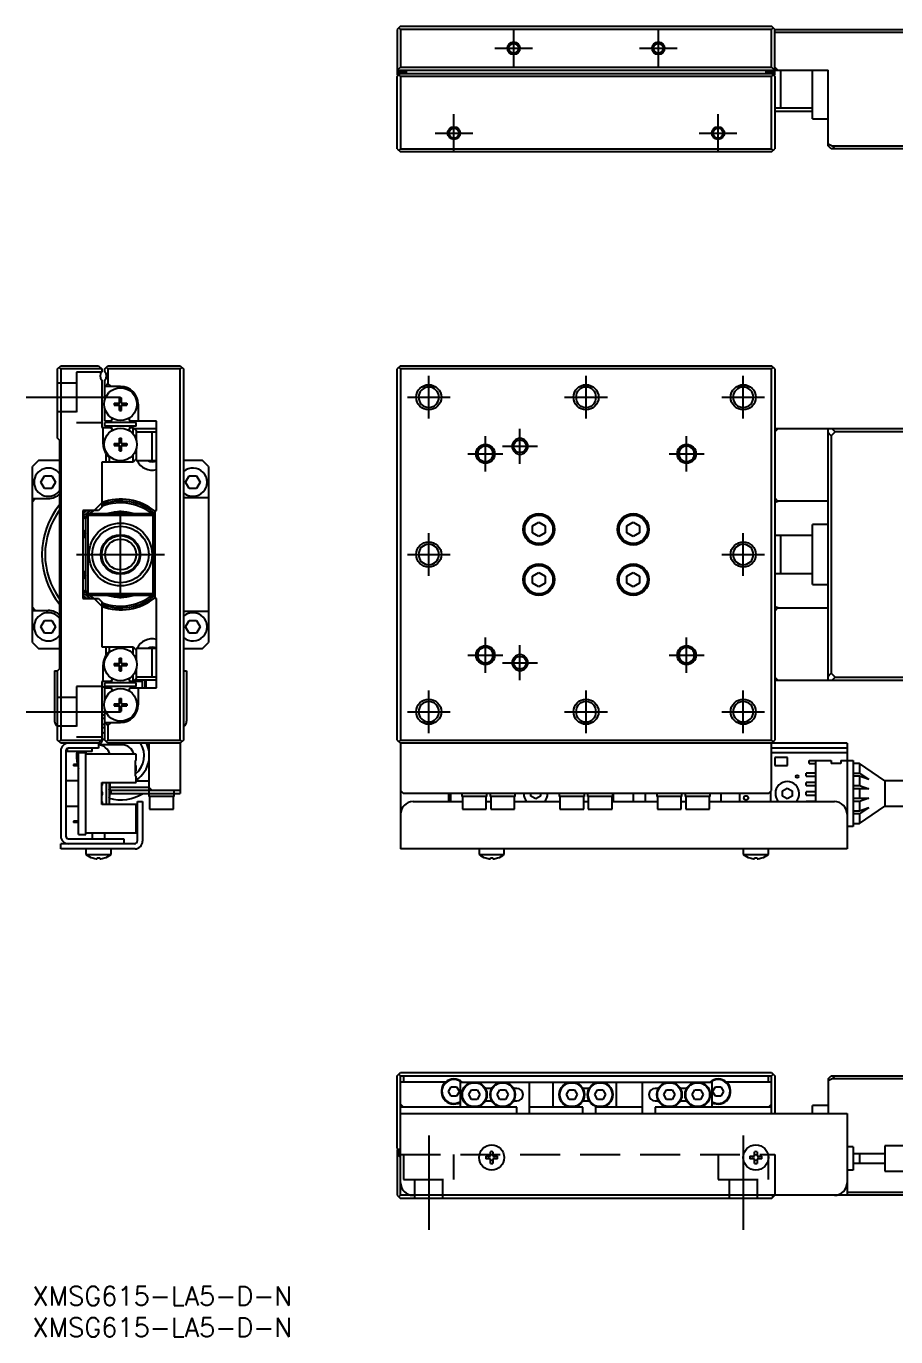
# Model space of a CAD drawing. Extents: x -1 to 608, y -8 to 204.
# Drawn here: x -1 to 137.3, y -8 to 200.4 of the extents above; entities that cross this region are included whole.
import ezdxf

# ---------------------------------------------------------------- set-up
doc = ezdxf.new("R2010")
doc.units = 0
doc.header["$LTSCALE"] = 0.5
doc.linetypes.add('CENTER', pattern=[50.8, 31.75, -6.35, 6.35, -6.35])
doc.linetypes.add('DASHED', pattern=[19.05, 12.7, -6.35])
for name, color, linetype in [('MSM_CENTER', 1, 'CENTER'), ('MSM_CONTINUOUS', 7, 'CONTINUOUS'), ('MSM_DASHED', 4, 'DASHED'), ('MSM_NARROW', 5, 'CONTINUOUS'), ('MSM_PART_NUMBER', 7, 'CONTINUOUS')]:
    doc.layers.add(name, color=color, linetype=linetype)
doc.styles.get("Standard").update_dxf_attribs({"font": 'txt.shx', "height": 1, "bigfont": 'bigfont.shx'})

# ---------------------------------------------------------------- blocks, each defined once
blk = doc.blocks.new('*U2')
at = {"layer": 'MSM_PART_NUMBER'}
blk.add_text('XMSG615-LA5-D-N', height=3, dxfattribs=at).set_placement((0, -3))
blk = doc.blocks.new('*U3')
at = {"layer": 'MSM_PART_NUMBER'}
blk.add_text('XMSG615-LA5-D-N', height=3, dxfattribs=at).set_placement((0, -8))

msp = doc.modelspace()

# ---------------------------------------------------------------- linework, layer by layer
at = {"layer": 'MSM_CENTER'}
for p, q in [((76.500006, 193.887476), (76.500006, 199.887476)), ((99.500006, 193.887476), (99.500006, 199.887476)), ((73.500006, 196.887476), (79.500006, 196.887476)), ((96.500006, 196.887476), (102.500006, 196.887476)), ((67.000006, 180.387476), (67.000006, 186.387476)), ((109.000006, 180.387476), (109.000006, 186.387476)), ((64.000006, 183.387476), (70.000006, 183.387476)), ((106.000006, 183.387476), (112.000006, 183.387476)), ((63.000006, 137.987476), (63.000006, 144.787476)), ((88.000006, 137.987476), (88.000006, 144.787476)), ((113.000006, 137.987476), (113.000006, 144.787476)), ((-0.999999, 141.387476), (14.000001, 141.387476)), ((59.600006, 141.387476), (66.400006, 141.387476)), ((84.600006, 141.387476), (91.400006, 141.387476)), ((109.600006, 141.387476), (116.400006, 141.387476)), ((77.500006, 130.787476), (77.500006, 136.387476)), ((72.000006, 129.587476), (72.000006, 135.187476)), ((74.700006, 133.587476), (80.300006, 133.587476)), ((104.000006, 129.587476), (104.000006, 135.187476)), ((69.200006, 132.387476), (74.800006, 132.387476)), ((101.200006, 132.387476), (106.800006, 132.387476)), ((14.000001, 109.387476), (14.000001, 123.387476)), ((63.000006, 112.987476), (63.000006, 119.787476)), ((113.000006, 112.987476), (113.000006, 119.787476)), ((7.000001, 116.387476), (21.000001, 116.387476)), ((59.600006, 116.387476), (66.400006, 116.387476)), ((109.600006, 116.387476), (116.400006, 116.387476)), ((72.000006, 97.587476), (72.000006, 103.187476)), ((104.000006, 97.587476), (104.000006, 103.187476)), ((69.200006, 100.387476), (74.800006, 100.387476)), ((77.500006, 96.387476), (77.500006, 101.987476)), ((101.200006, 100.387476), (106.800006, 100.387476)), ((74.700006, 99.187476), (80.300006, 99.187476)), ((63.000006, 87.987476), (63.000006, 94.787476)), ((88.000006, 87.987476), (88.000006, 94.787476)), ((113.000006, 87.987476), (113.000006, 94.787476)), ((-0.999999, 91.387476), (14.000001, 91.387476)), ((59.600006, 91.387476), (66.400006, 91.387476)), ((84.600006, 91.387476), (91.400006, 91.387476)), ((109.600006, 91.387476), (116.400006, 91.387476)), ((63.000006, 24), (63.000006, 9)), ((113.000006, 24), (113.000006, 9))]:
    msp.add_line(p, q, dxfattribs=at)
at = {"layer": 'MSM_CONTINUOUS'}
for p, q in [((58.500006, 200.387476), (58.000006, 199.887476)), ((58.250006, 200.137476), (58.500006, 199.887476)), ((58.500006, 200.387476), (117.500006, 200.387476)), ((118.000006, 199.887476), (117.500006, 200.387476)), ((117.500006, 199.887476), (117.750006, 200.137476)), ((58.000006, 199.887476), (58.000006, 192.687476)), ((58.500006, 199.887476), (58.500006, 193.887476)), ((117.500006, 199.887476), (58.500006, 199.887476)), ((117.500006, 193.887476), (117.500006, 199.887476)), ((118.000006, 199.887476), (140.000006, 199.887476)), ((118.000006, 192.687476), (118.000006, 199.887476)), ((140.000006, 199.387476), (118.000006, 199.387476)), ((58.500006, 193.887476), (58.000006, 193.387476)), ((58.500006, 193.887476), (117.500006, 193.887476)), ((118.000006, 193.387476), (117.500006, 193.887476)), ((118.500006, 193.387476), (118.000006, 193.887476)), ((58.000006, 193.387476), (126.500006, 193.387476)), ((58.000006, 193.162476), (59.400006, 193.162476)), ((58.000006, 192.387476), (58.500006, 192.887476)), ((58.100006, 192.587476), (58.000006, 192.687476)), ((58.000006, 180.887476), (58.000006, 192.387476)), ((58.100006, 192.487476), (58.100006, 192.687476)), ((58.250006, 192.637476), (58.500006, 192.387476)), ((59.100006, 192.987476), (58.400006, 192.987476)), ((58.500006, 192.887476), (117.500006, 192.887476)), ((58.500006, 192.387476), (58.500006, 180.887476)), ((117.500006, 192.387476), (58.500006, 192.387476)), ((59.400006, 193.162476), (59.400006, 192.887476)), ((118.000006, 193.162476), (116.600006, 193.162476)), ((116.600006, 193.162476), (116.600006, 192.887476)), ((117.600006, 192.987476), (116.900006, 192.987476)), ((117.500006, 192.887476), (118.000006, 192.387476)), ((117.500006, 192.387476), (117.750006, 192.637476)), ((117.500006, 180.887476), (117.500006, 192.387476)), ((118.000006, 192.687476), (117.900006, 192.587476)), ((117.900006, 192.687476), (117.900006, 192.487476)), ((118.000006, 192.387476), (118.000006, 180.887476)), ((119.000006, 187.387471), (119.000006, 193.387481)), ((124.000006, 185.637476), (124.000006, 193.387476)), ((126.500006, 181.387476), (126.500006, 193.387476)), ((118.000006, 187.387476), (124.000006, 187.387476)), ((118.000006, 186.887476), (124.000006, 186.887476)), ((124.000006, 185.637476), (126.500006, 185.637476)), ((126.500006, 181.693662), (127.112379, 181.387476)), ((127.000006, 180.887476), (126.500006, 181.387476)), ((127.112379, 181.387476), (140.000006, 181.387476)), ((127.112379, 181.387476), (127.612379, 180.887476)), ((58.000006, 180.887476), (58.500006, 180.387476)), ((58.500006, 180.887476), (58.250006, 180.637476)), ((58.500006, 180.887476), (117.500006, 180.887476)), ((117.500006, 180.387476), (58.500006, 180.387476)), ((117.750006, 180.637476), (117.500006, 180.887476)), ((117.500006, 180.387476), (118.000006, 180.887476)), ((140.000006, 180.887476), (127.000006, 180.887476)), ((4.000001, 145.887476), (4.500001, 146.387476)), ((4.000001, 134.887476), (4.000001, 145.887476)), ((4.500001, 145.887476), (4.250001, 146.137476)), ((4.500001, 146.387476), (10.500001, 146.387476)), ((4.500001, 145.887476), (4.500001, 86.887476)), ((11.000001, 145.887476), (4.500001, 145.887476)), ((10.500001, 146.387476), (11.000001, 145.887476)), ((11.000001, 145.887476), (11.000001, 145.448914)), ((11.500001, 145.887476), (12.000001, 146.387476)), ((11.500001, 145.448914), (11.500001, 145.887476)), ((12.000001, 145.887476), (11.750001, 146.137476)), ((12.000001, 146.387476), (23.500001, 146.387476)), ((23.500001, 145.887476), (12.000001, 145.887476)), ((12.000001, 145.887476), (12.000001, 143.587476)), ((23.500001, 146.387476), (24.000001, 145.887476)), ((23.750001, 146.137476), (23.500001, 145.887476)), ((23.500001, 86.887476), (23.500001, 145.887476)), ((24.000001, 145.887476), (24.000001, 86.887476)), ((58.500006, 146.387476), (58.000006, 145.887476)), ((58.000006, 86.887476), (58.000006, 145.887476)), ((58.250006, 146.137476), (58.500006, 145.887476)), ((58.500006, 146.387476), (117.500006, 146.387476)), ((58.500006, 145.887476), (58.500006, 86.887476)), ((117.500006, 145.887476), (58.500006, 145.887476)), ((118.000006, 145.887476), (117.500006, 146.387476)), ((117.500006, 145.887476), (117.750006, 146.137476)), ((117.500006, 86.887476), (117.500006, 145.887476)), ((118.000006, 145.887476), (118.000006, 86.887476)), ((11.000001, 144.126038), (11.000001, 136.587476)), ((11.500001, 141.001619), (11.500001, 144.126038)), ((14.000001, 143.087476), (11.500001, 143.087476)), ((12.000001, 143.587476), (11.646448, 143.087476)), ((12.500001, 143.087476), (12.000001, 143.587476)), ((13.000001, 140.432476), (13.795001, 140.432476)), ((13.000001, 140.432476), (13.000001, 140.142476)), ((13.000001, 140.142476), (13.795001, 140.142476)), ((13.529995, 140.142476), (13.529995, 140.432476)), ((13.855001, 141.287476), (14.145001, 141.287476)), ((13.855001, 140.492476), (13.855001, 141.287476)), ((14.145001, 140.757482), (13.855001, 140.757482)), ((13.855001, 139.287476), (13.855001, 140.082476)), ((13.855001, 139.817469), (14.145001, 139.817469)), ((14.145001, 140.492476), (14.145001, 141.287476)), ((14.145001, 139.287476), (14.145001, 140.082476)), ((14.205001, 140.432476), (15.000001, 140.432476)), ((14.205001, 140.142476), (15.000001, 140.142476)), ((14.470008, 140.142476), (14.470008, 140.432476)), ((15.000001, 140.432476), (15.000001, 140.142476)), ((16.800001, 140.287476), (16.800001, 137.587476)), ((11.500001, 137.587476), (11.500001, 139.573333)), ((12.449931, 137.587476), (11.500001, 137.587476)), ((12.620942, 137.883676), (12.449931, 137.587476)), ((13.855001, 139.287476), (14.145001, 139.287476)), ((15.550072, 137.587476), (15.379061, 137.883676)), ((19.700001, 137.587476), (15.550072, 137.587476)), ((19.700001, 123.387476), (19.700001, 137.587476)), ((11.000001, 136.587476), (12.449931, 136.587476)), ((11.225001, 133.932005), (11.225001, 136.587476)), ((16.500001, 137.387476), (11.500001, 137.387476)), ((11.500001, 136.787476), (11.500001, 137.387476)), ((16.500001, 136.787476), (11.500001, 136.787476)), ((12.578849, 136.364182), (12.449931, 136.587476)), ((12.575165, 136.387476), (12.565401, 136.387476)), ((15.550072, 136.587476), (15.421154, 136.364182)), ((15.434602, 136.387476), (15.424837, 136.387476)), ((15.550072, 136.587476), (16.000001, 136.587476)), ((16.000001, 135.548801), (16.000001, 136.587476)), ((16.000001, 136.587476), (16.500001, 136.087476)), ((19.700001, 136.387476), (16.200001, 136.387476)), ((16.500001, 136.787476), (16.500001, 137.387476)), ((16.500001, 136.087476), (16.500001, 134.601619)), ((19.700001, 135.837476), (16.500001, 135.837476)), ((19.000001, 131.337476), (19.000001, 135.837476)), ((118.000006, 135.887476), (118.500006, 136.387476)), ((161.500006, 136.387476), (118.000006, 136.387476)), ((126.500006, 96.387476), (126.500006, 136.387476)), ((127.000006, 135.275103), (126.500006, 135.775103)), ((127.612379, 135.887476), (127.000006, 135.275103)), ((127.112379, 136.387476), (127.612379, 135.887476)), ((140.000006, 135.887476), (127.612379, 135.887476)), ((4.350001, 134.537476), (4.000001, 134.887476)), ((4.350001, 98.237476), (4.350001, 134.537476)), ((13.000001, 134.032476), (13.795001, 134.032476)), ((13.000001, 134.032476), (13.000001, 133.742476)), ((13.000001, 133.742476), (13.795001, 133.742476)), ((13.529995, 133.742476), (13.529995, 134.032476)), ((13.855001, 134.887476), (14.145001, 134.887476)), ((13.855001, 134.092476), (13.855001, 134.887476)), ((14.145001, 134.357482), (13.855001, 134.357482)), ((13.855001, 132.887476), (13.855001, 133.682476)), ((13.855001, 133.417469), (14.145001, 133.417469)), ((14.145001, 134.092476), (14.145001, 134.887476)), ((14.145001, 132.887476), (14.145001, 133.682476)), ((14.205001, 134.032476), (15.000001, 134.032476)), ((14.205001, 133.742476), (15.000001, 133.742476)), ((14.470008, 133.742476), (14.470008, 134.032476)), ((15.000001, 134.032476), (15.000001, 133.742476)), ((127.000006, 135.275103), (127.000006, 97.499848)), ((1, 131.387476), (0, 130.387476)), ((1, 131.387476), (4.350001, 131.387476)), ((11.700001, 131.087476), (11.700001, 132.371756)), ((12.200001, 131.808476), (12.200001, 131.087476)), ((13.855001, 132.887476), (14.145001, 132.887476)), ((16.000001, 131.087476), (16.000001, 132.226151)), ((16.500001, 131.587476), (16.000001, 131.087476)), ((16.500001, 133.173333), (16.500001, 131.337476)), ((16.500001, 131.337476), (19.700001, 131.337476)), ((24.000001, 131.387476), (27, 131.387476)), ((28, 130.387476), (27, 131.387476)), ((0, 102.387476), (0, 130.387476)), ((16.000001, 131.087476), (11.000001, 131.087476)), ((11.000001, 131.087476), (11.000001, 123.887476)), ((28.000006, 130.387476), (28, 102.387476)), ((1.3453, 127.887476), (1.92265, 128.887476)), ((1.92265, 126.887476), (1.3453, 127.887476)), ((1.92265, 128.887476), (3.077351, 128.887476)), ((3.077351, 128.887476), (3.654701, 127.887476)), ((3.654701, 127.887476), (3.077351, 126.887476)), ((24.3453, 127.887476), (24.92265, 128.887476)), ((24.92265, 126.887476), (24.3453, 127.887476)), ((24.92265, 128.887476), (26.077351, 128.887476)), ((26.077351, 128.887476), (26.654701, 127.887476)), ((26.654701, 127.887476), (26.077351, 126.887476)), ((0, 124.787476), (0.5, 125.287476)), ((0, 125.287476), (2.5, 125.287476)), ((3.077351, 126.887476), (1.92265, 126.887476)), ((28.000001, 125.387476), (24.000001, 125.387476)), ((26.077351, 126.887476), (24.92265, 126.887476)), ((118.500006, 124.872757), (118.000006, 125.372757)), ((8.000001, 123.387476), (8.000001, 109.387476)), ((10.500001, 123.387476), (8.000001, 123.387476)), ((9.792895, 123.387476), (11.000001, 124.594583)), ((11.000001, 123.887476), (10.500001, 123.387476)), ((19.500001, 109.387476), (19.500001, 123.387476)), ((19.500001, 123.387476), (19.700001, 123.387476)), ((118.000006, 124.693085), (118.500006, 124.872757)), ((126.500006, 124.872757), (118.500006, 124.872757)), ((8.500001, 122.087476), (9.300001, 122.887476)), ((8.500001, 110.687476), (8.500001, 122.087476)), ((8.800001, 122.387476), (8.800001, 110.387476)), ((19.000001, 122.587476), (9.000001, 122.587476)), ((9.300001, 122.887476), (18.700001, 122.887476)), ((19.500001, 122.087476), (18.700001, 122.887476)), ((19.200001, 110.387476), (19.200001, 122.387476)), ((79.500006, 120.964826), (80.500006, 121.542176)), ((79.500006, 119.810126), (79.500006, 120.964826)), ((80.500006, 121.542176), (81.500006, 120.964826)), ((81.500006, 120.964826), (81.500006, 119.810126)), ((94.500006, 120.964826), (95.500006, 121.542176)), ((94.500006, 119.810126), (94.500006, 120.964826)), ((95.500006, 121.542176), (96.500006, 120.964826)), ((96.500006, 120.964826), (96.500006, 119.810126)), ((124.000006, 111.637476), (124.000006, 121.137476)), ((126.500006, 121.137476), (124.000006, 121.137476)), ((17.200001, 119.362476), (17.200001, 119.551334)), ((17.200001, 119.362476), (17.425001, 119.137476)), ((17.425001, 119.306273), (17.425001, 119.137476)), ((17.425001, 119.137476), (17.561869, 119.137476)), ((80.500006, 119.232775), (79.500006, 119.810126)), ((81.500006, 119.810126), (80.500006, 119.232775)), ((95.500006, 119.232775), (94.500006, 119.810126)), ((96.500006, 119.810126), (95.500006, 119.232775)), ((124.000006, 119.387476), (118.000006, 119.387476)), ((119.000006, 113.387471), (119.000006, 119.387481)), ((17.425001, 113.637476), (17.200001, 113.412476)), ((17.200001, 113.223617), (17.200001, 113.412476)), ((17.425001, 113.637476), (17.425001, 113.468679)), ((17.561953, 113.637476), (17.425001, 113.637476)), ((79.500006, 112.964826), (80.500006, 113.542176)), ((79.500006, 111.810126), (79.500006, 112.964826)), ((80.500006, 113.542176), (81.500006, 112.964826)), ((81.500006, 112.964826), (81.500006, 111.810126)), ((94.500006, 112.964826), (95.500006, 113.542176)), ((94.500006, 111.810126), (94.500006, 112.964826)), ((95.500006, 113.542176), (96.500006, 112.964826)), ((96.500006, 112.964826), (96.500006, 111.810126)), ((118.000006, 113.387476), (124.000006, 113.387476)), ((9.300001, 109.887476), (8.500001, 110.687476)), ((19.500001, 110.687476), (18.700001, 109.887476)), ((80.500006, 111.232775), (79.500006, 111.810126)), ((81.500006, 111.810126), (80.500006, 111.232775)), ((95.500006, 111.232775), (94.500006, 111.810126)), ((96.500006, 111.810126), (95.500006, 111.232775)), ((124.000006, 111.637476), (126.500006, 111.637476)), ((8.000001, 109.387476), (10.500001, 109.387476)), ((9.000001, 110.187476), (19.000001, 110.187476)), ((18.700001, 109.887476), (9.300001, 109.887476)), ((11.000001, 108.180369), (9.792895, 109.387476)), ((10.500001, 109.387476), (11.000001, 108.887476)), ((11.000001, 108.887476), (11.000001, 101.687476)), ((19.700001, 109.387476), (19.500001, 109.387476)), ((19.700001, 95.187476), (19.700001, 109.387476)), ((0.5, 107.487476), (0, 107.987476)), ((0, 107.487476), (2.5, 107.487476)), ((24.000001, 107.387476), (28.000001, 107.387476)), ((118.500006, 107.902194), (118.000006, 108.081867)), ((118.000006, 107.402194), (118.500006, 107.902194)), ((118.500006, 107.902194), (126.500006, 107.902194)), ((1.3453, 104.887476), (1.92265, 105.887476)), ((1.92265, 103.887476), (1.3453, 104.887476)), ((1.92265, 105.887476), (3.077351, 105.887476)), ((3.077351, 105.887476), (3.654701, 104.887476)), ((3.654701, 104.887476), (3.077351, 103.887476)), ((24.3453, 104.887476), (24.92265, 105.887476)), ((24.92265, 103.887476), (24.3453, 104.887476)), ((24.92265, 105.887476), (26.077351, 105.887476)), ((26.077351, 105.887476), (26.654701, 104.887476)), ((26.654701, 104.887476), (26.077351, 103.887476)), ((0, 102.387476), (1, 101.387476)), ((3.077351, 103.887476), (1.92265, 103.887476)), ((26.077351, 103.887476), (24.92265, 103.887476)), ((27, 101.387476), (28, 102.387476)), ((4.350001, 101.387476), (1, 101.387476)), ((11.000001, 101.687476), (16.000001, 101.687476)), ((11.700001, 100.403195), (11.700001, 101.687476)), ((12.200001, 101.687476), (12.200001, 100.966476)), ((16.000001, 100.548801), (16.000001, 101.687476)), ((16.000001, 101.687476), (16.500001, 101.187476)), ((19.700001, 101.437476), (16.500001, 101.437476)), ((16.500001, 101.437476), (16.500001, 99.601619)), ((19.000001, 96.937476), (19.000001, 101.437476)), ((27, 101.387476), (24.000001, 101.387476)), ((4.000001, 97.887476), (4.350001, 98.237476)), ((11.225001, 96.187476), (11.225001, 98.842947)), ((13.000001, 99.032476), (13.795001, 99.032476)), ((13.000001, 99.032476), (13.000001, 98.742476)), ((13.000001, 98.742476), (13.795001, 98.742476)), ((13.529995, 98.742476), (13.529995, 99.032476)), ((13.855001, 99.887476), (14.145001, 99.887476)), ((13.855001, 99.092476), (13.855001, 99.887476)), ((14.145001, 99.357482), (13.855001, 99.357482)), ((13.855001, 97.887476), (13.855001, 98.682476)), ((13.855001, 98.417469), (14.145001, 98.417469)), ((14.145001, 99.092476), (14.145001, 99.887476)), ((14.145001, 97.887476), (14.145001, 98.682476)), ((14.205001, 99.032476), (15.000001, 99.032476)), ((14.205001, 98.742476), (15.000001, 98.742476)), ((14.470008, 98.742476), (14.470008, 99.032476)), ((15.000001, 99.032476), (15.000001, 98.742476)), ((16.500001, 98.173333), (16.500001, 96.687476)), ((3.5, 97.887476), (3.5, 89.887476)), ((3.5, 97.887476), (4, 97.887476)), ((4.000001, 86.887476), (4.000001, 97.887476)), ((11.000001, 96.187476), (11.000001, 86.887476)), ((12.449931, 96.187476), (11.000001, 96.187476)), ((16.500001, 95.987476), (11.500001, 95.987476)), ((11.500001, 95.387476), (11.500001, 95.987476)), ((11.997502, 96.187476), (11.997502, 95.987476)), ((12.449931, 96.187476), (12.578849, 96.410769)), ((12.575166, 96.387476), (12.565401, 96.387476)), ((13.855001, 97.887476), (14.145001, 97.887476)), ((15.421154, 96.410769), (15.550072, 96.187476)), ((15.434602, 96.387476), (15.424836, 96.387476)), ((15.425002, 96.387476), (15.425002, 96.387138)), ((17.425002, 96.187476), (15.550072, 96.187476)), ((15.925002, 95.987476), (15.925002, 96.187476)), ((16.000001, 96.187476), (16.000001, 97.226151)), ((16.500001, 96.687476), (16.000001, 96.187476)), ((19.700001, 96.387476), (16.200001, 96.387476)), ((16.500001, 96.937476), (19.700001, 96.937476)), ((16.500001, 95.387476), (16.500001, 95.987476)), ((17.425002, 96.387476), (17.425002, 95.187476)), ((17.925002, 95.187476), (17.925002, 96.387476)), ((18, 96.187476), (17.925002, 96.187476)), ((18, 96.387476), (18, 95.187476)), ((24, 97.887476), (24.5, 97.887476)), ((24.5, 97.887476), (24.5, 89.887476)), ((118.500006, 96.387476), (118.000006, 96.887476)), ((118.000006, 96.387476), (155.500006, 96.387476)), ((126.500006, 96.999848), (127.000006, 97.499848)), ((127.000006, 97.499848), (127.612379, 96.887476)), ((127.612379, 96.887476), (127.112379, 96.387476)), ((127.612379, 96.887476), (140.000006, 96.887476)), ((11.576081, 95.307476), (11.000001, 95.307476)), ((16.500001, 95.387476), (11.500001, 95.387476)), ((11.500001, 95.187476), (12.449931, 95.187476)), ((11.500001, 93.201619), (11.500001, 95.187476)), ((11.697502, 95.387476), (11.646792, 95.336765)), ((12.449931, 95.187476), (12.620942, 94.891275)), ((15.379061, 94.891275), (15.550072, 95.187476)), ((15.425002, 94.987812), (15.425002, 94.970848)), ((15.550072, 95.187476), (19.700001, 95.187476)), ((15.925002, 95.187476), (15.925002, 95.387476)), ((16.800001, 95.187476), (16.800001, 92.487476)), ((11.500001, 86.887476), (11.500001, 91.773333)), ((13.000001, 92.632476), (13.795001, 92.632476)), ((13.000001, 92.632476), (13.000001, 92.342476)), ((13.000001, 92.342476), (13.795001, 92.342476)), ((13.529995, 92.342476), (13.529995, 92.632476)), ((13.855001, 93.487476), (14.145001, 93.487476)), ((13.855001, 92.692476), (13.855001, 93.487476)), ((14.145001, 92.957482), (13.855001, 92.957482)), ((13.855001, 91.487476), (13.855001, 92.282476)), ((13.855001, 92.017469), (14.145001, 92.017469)), ((14.145001, 92.692476), (14.145001, 93.487476)), ((14.145001, 91.487476), (14.145001, 92.282476)), ((14.205001, 92.632476), (15.000001, 92.632476)), ((14.205001, 92.342476), (15.000001, 92.342476)), ((14.470008, 92.342476), (14.470008, 92.632476)), ((15.000001, 92.632476), (15.000001, 92.342476)), ((11.000001, 90.387476), (11.500001, 90.387476)), ((11.500001, 89.687476), (14.000001, 89.687476)), ((11.646448, 89.687476), (12.000001, 89.187476)), ((12.000001, 89.187476), (12.500001, 89.687476)), ((13.855001, 91.487476), (14.145001, 91.487476)), ((11.000001, 89.387476), (11.500001, 89.387476)), ((11.000001, 88.887476), (11.500001, 88.887476)), ((12.000001, 89.187476), (12.000001, 86.887476)), ((4.500001, 86.387476), (4.000001, 86.887476)), ((4.250001, 86.637476), (4.500001, 86.887476)), ((4.500001, 86.887476), (11.000001, 86.887476)), ((10.500001, 86.387476), (4.500001, 86.387476)), ((5.500001, 85.533886), (5.500001, 85.087476)), ((10.500001, 85.587476), (5.700001, 85.587476)), ((9.500001, 85.087476), (9.500001, 85.587476)), ((11.000001, 86.887476), (10.500001, 86.387476)), ((10.500001, 86.387476), (10.500001, 85.587476)), ((14.206727, 86.132809), (10.500001, 86.132809)), ((12.000001, 86.387476), (11.500001, 86.887476)), ((11.750001, 86.637476), (12.000001, 86.887476)), ((12.000001, 86.887476), (23.500001, 86.887476)), ((23.500001, 86.387476), (12.000001, 86.387476)), ((18.500001, 86.387476), (18.500001, 77.887476)), ((23.500001, 86.887476), (23.750001, 86.637476)), ((24.000001, 86.887476), (23.500001, 86.387476)), ((23.500001, 86.387476), (23.500001, 78.387476)), ((58.000006, 86.887476), (58.500006, 86.387476)), ((58.500006, 86.887476), (58.250006, 86.637476)), ((58.500006, 86.887476), (117.500006, 86.887476)), ((129.500006, 86.387476), (58.500006, 86.387476)), ((58.500006, 86.387476), (58.500006, 69.587476)), ((117.750006, 86.637476), (117.500006, 86.887476)), ((117.500006, 86.387476), (118.000006, 86.887476)), ((117.500006, 78.887476), (117.500006, 86.387476)), ((129.500006, 85.587476), (117.500006, 85.587476)), ((129.500006, 86.387476), (129.500006, 69.587476)), ((4.500001, 85.187476), (4.500001, 71.587476)), ((5.300001, 85.187476), (5.300001, 71.587476)), ((9.500001, 85.087476), (5.500001, 85.087476)), ((7.300001, 71.887476), (7.300001, 84.887476)), ((7.300001, 84.887476), (8.500001, 84.887476)), ((8.5, 85.087476), (8.5, 84.892741)), ((8.500001, 71.887476), (8.500001, 84.887476)), ((16.500001, 84.637476), (8.500001, 84.637476)), ((16.400001, 81.137476), (16.400001, 83.637476)), ((16.500001, 83.637476), (16.400001, 83.637476)), ((16.500001, 83.637476), (16.500001, 84.637476)), ((117.500006, 84.887476), (129.500006, 84.887476)), ((118.022506, 84.092476), (118.022506, 82.842476)), ((120.022506, 84.092476), (118.022506, 84.092476)), ((120.022506, 82.842476), (120.022506, 84.092476)), ((123.500006, 83.137476), (123.500006, 83.637476)), ((123.500006, 83.637476), (127.000006, 83.637476)), ((124.500006, 83.637476), (124.500006, 77.087476)), ((127.000006, 83.637476), (127.000006, 83.137476)), ((128.500006, 83.637476), (128.500006, 83.137476)), ((128.500006, 83.637476), (130.500006, 83.637476)), ((130.500006, 83.637476), (130.500006, 73.137476)), ((6.500001, 83.012476), (6.500001, 82.762476)), ((7.300001, 83.012476), (6.500001, 83.012476)), ((7.300001, 82.762476), (6.500001, 82.762476)), ((16.400001, 82.837476), (16.500001, 82.837476)), ((16.400001, 82.462476), (16.500001, 82.462476)), ((16.400001, 82.312476), (16.500001, 82.312476)), ((16.400001, 81.937476), (16.500001, 81.937476)), ((16.500001, 81.937476), (16.500001, 82.837476)), ((118.022506, 82.842476), (120.022506, 82.842476)), ((124.500006, 81.637476), (123.000006, 81.637476)), ((123.000006, 81.137476), (123.000006, 81.637476)), ((123.500006, 83.137476), (124.500006, 83.137476)), ((128.500006, 83.137476), (127.000006, 83.137476)), ((131.500006, 83.137476), (130.500006, 83.137476)), ((130.500006, 81.637476), (131.500006, 81.637476)), ((135.500006, 80.387476), (131.500006, 83.137476)), ((131.500006, 83.137476), (131.500006, 81.637476)), ((131.500006, 81.637476), (132.954552, 80.637476)), ((7.300001, 80.387476), (5.300001, 80.387476)), ((11.000001, 80.137476), (16.500001, 80.137476)), ((11.000001, 76.637476), (11.000001, 80.137476)), ((11.700001, 80.137476), (11.700001, 76.637476)), ((12.200001, 80.137476), (12.200001, 76.637476)), ((12.350001, 78.387476), (12.350001, 80.137476)), ((12.350001, 79.387476), (18.5, 79.387476)), ((16.500001, 81.137476), (16.400001, 81.137476)), ((16.500001, 80.137476), (16.500001, 81.137476)), ((16.500001, 80.387476), (18.5, 80.387476)), ((19.000001, 78.887476), (18.500001, 79.387476)), ((119.250006, 78.820488), (120.000006, 79.253501)), ((120.000006, 79.253501), (120.750006, 78.820488)), ((123.000006, 81.137476), (124.500006, 81.137476)), ((124.500006, 80.137476), (123.000006, 80.137476)), ((123.000006, 79.637476), (123.000006, 80.137476)), ((123.000006, 79.637476), (124.500006, 79.637476)), ((131.500006, 81.137476), (130.500006, 81.137476)), ((130.500006, 79.637476), (131.500006, 79.637476)), ((132.954552, 80.637476), (131.500006, 81.137476)), ((131.500006, 81.137476), (131.500006, 79.637476)), ((131.500006, 79.637476), (132.954552, 79.137476)), ((135.500006, 80.387476), (135.500006, 76.387476)), ((141.101083, 80.387476), (135.500006, 80.387476)), ((12.500001, 78.387474), (12.500001, 78.887476)), ((23.500001, 78.887476), (12.500001, 78.887476)), ((12.500001, 78.387474), (23.500001, 78.387474)), ((22.500001, 77.887476), (18.500001, 77.887476)), ((18.600001, 77.887476), (18.600001, 75.887476)), ((22.400001, 75.887476), (22.400001, 77.887476)), ((22.500001, 77.887476), (22.500001, 78.887476)), ((58.500006, 78.887476), (59.000006, 78.387476)), ((117.000006, 78.387476), (59.000006, 78.387476)), ((66.200006, 77.087476), (66.200006, 78.387476)), ((66.500006, 77.087476), (66.500006, 78.387476)), ((68.250006, 78.387476), (68.250006, 77.887476)), ((72.250006, 77.887476), (68.250006, 77.887476)), ((68.350006, 77.887476), (68.350006, 75.887476)), ((72.150006, 75.887476), (72.150006, 77.887476)), ((72.250006, 77.887476), (72.250006, 78.387476)), ((72.750006, 78.387476), (72.750006, 77.887476)), ((76.750006, 77.887476), (72.750006, 77.887476)), ((72.850006, 77.887476), (72.850006, 75.887476)), ((76.650006, 75.887476), (76.650006, 77.887476)), ((76.750006, 77.887476), (76.750006, 78.387476)), ((79.250006, 77.954463), (79.250006, 78.387476)), ((80.000006, 77.52145), (79.250006, 77.954463)), ((80.750006, 77.954463), (80.000006, 77.52145)), ((80.750006, 78.387476), (80.750006, 77.954463)), ((83.750006, 78.387476), (83.750006, 77.887476)), ((87.750006, 77.887476), (83.750006, 77.887476)), ((83.850006, 77.887476), (83.850006, 75.887476)), ((87.650006, 75.887476), (87.650006, 77.887476)), ((87.750006, 77.887476), (87.750006, 78.387476)), ((88.250006, 78.387476), (88.250006, 77.887476)), ((92.250006, 77.887476), (88.250006, 77.887476)), ((88.350006, 77.887476), (88.350006, 75.887476)), ((92.150006, 75.887476), (92.150006, 77.887476)), ((92.250006, 77.887476), (92.250006, 78.387476)), ((92.340006, 78.387474), (92.340006, 77.087476)), ((95.540006, 77.087476), (95.540006, 78.387476)), ((97.420006, 78.387474), (97.420006, 77.087476)), ((99.250006, 78.387476), (99.250006, 77.887476)), ((103.250006, 77.887476), (99.250006, 77.887476)), ((99.350006, 77.887476), (99.350006, 75.887476)), ((103.150006, 75.887476), (103.150006, 77.887476)), ((103.250006, 77.887476), (103.250006, 78.387476)), ((103.750006, 78.387476), (103.750006, 77.887476)), ((107.750006, 77.887476), (103.750006, 77.887476)), ((103.850006, 77.887476), (103.850006, 75.887476)), ((107.650006, 75.887476), (107.650006, 77.887476)), ((107.750006, 77.887476), (107.750006, 78.387476)), ((109.500006, 77.087476), (109.500006, 78.387476)), ((112.445006, 77.087476), (112.445006, 78.387476)), ((117.000006, 78.387476), (117.500006, 78.887476)), ((117.345006, 78.732476), (117.345006, 77.087476)), ((119.250006, 77.954463), (119.250006, 78.820488)), ((120.000006, 77.52145), (119.250006, 77.954463)), ((120.750006, 77.954463), (120.000006, 77.52145)), ((120.750006, 78.820488), (120.750006, 77.954463)), ((124.500006, 78.637476), (123.000006, 78.637476)), ((123.000006, 78.137476), (123.000006, 78.637476)), ((123.000006, 78.137476), (124.500006, 78.137476)), ((123.000006, 77.087476), (123.000006, 77.137476)), ((124.500006, 77.137476), (123.000006, 77.137476)), ((132.954552, 79.137476), (130.500006, 79.137476)), ((130.500006, 77.637476), (132.954552, 77.637476)), ((131.500006, 77.137476), (130.500006, 77.137476)), ((131.500006, 79.137476), (131.500006, 77.637476)), ((132.954552, 77.637476), (131.500006, 77.137476)), ((131.500006, 77.137476), (131.500006, 75.637476)), ((5.300001, 76.387476), (7.300001, 76.387476)), ((16.500001, 76.637476), (11.000001, 76.637476)), ((16.500001, 72.137476), (16.500001, 76.637476)), ((16.700001, 77.087476), (17.500001, 77.087476)), ((16.700001, 70.887476), (16.700001, 77.087476)), ((17.500001, 77.087476), (17.500001, 70.787476)), ((18.600001, 75.887476), (22.400001, 75.887476)), ((60.500006, 77.087476), (68.350006, 77.087476)), ((68.350006, 75.887476), (72.150006, 75.887476)), ((72.150006, 77.087476), (72.850006, 77.087476)), ((72.850006, 75.887476), (76.650006, 75.887476)), ((76.650006, 77.087476), (83.850006, 77.087476)), ((83.850006, 75.887476), (87.650006, 75.887476)), ((87.650006, 77.087476), (88.350006, 77.087476)), ((88.350006, 75.887476), (92.150006, 75.887476)), ((92.150006, 77.087476), (99.350006, 77.087476)), ((99.350006, 75.887476), (103.150006, 75.887476)), ((103.150006, 77.087476), (103.850006, 77.087476)), ((103.850006, 75.887476), (107.650006, 75.887476)), ((107.650006, 77.087476), (127.500006, 77.087476)), ((130.500006, 75.637476), (131.500006, 75.637476)), ((131.500006, 75.137476), (130.500006, 75.137476)), ((131.500006, 73.637476), (135.500006, 76.387476)), ((131.500006, 75.637476), (132.954552, 76.137476)), ((132.954552, 76.137476), (131.500006, 75.137476)), ((131.500006, 75.137476), (131.500006, 73.637476)), ((135.500006, 76.387476), (141.101083, 76.387476)), ((6.500001, 74.012476), (6.500001, 73.762476)), ((7.300001, 74.012476), (6.500001, 74.012476)), ((7.300001, 73.762476), (6.500001, 73.762476)), ((130.500006, 73.137476), (129.500006, 73.137476)), ((130.500006, 73.637476), (131.500006, 73.637476)), ((5.700001, 71.187476), (14.500001, 71.187476)), ((7.300001, 71.887476), (8.500001, 71.887476)), ((8.500001, 72.137476), (16.500001, 72.137476)), ((9.500001, 72.137476), (9.500001, 71.187495)), ((11.500001, 71.187495), (11.500001, 72.137476)), ((14.500001, 71.187476), (14.500001, 70.387476)), ((4.500001, 69.587476), (4.500001, 70.387476)), ((16.200001, 70.387476), (4.500001, 70.387476)), ((16.300001, 69.587476), (4.500001, 69.587476)), ((8.500001, 69.587476), (8.500001, 68.689477)), ((12.500001, 68.689477), (12.500001, 69.587476)), ((129.500006, 69.587476), (58.500006, 69.587476)), ((71.000006, 69.587476), (71.000006, 68.689477)), ((75.000006, 68.689477), (75.000006, 69.587476)), ((113.000006, 69.587476), (113.000006, 68.689477)), ((117.000006, 68.689477), (117.000006, 69.587476)), ((8.500001, 68.689477), (12.500001, 68.689477)), ((9.550001, 68.131743), (9.571293, 68.131743)), ((10.300001, 68.131743), (10.700001, 68.131743)), ((10.300001, 68), (10.300001, 68.131743)), ((10.700001, 68.131743), (10.700001, 68)), ((11.42871, 68.131743), (11.450001, 68.131743)), ((71.000006, 68.689477), (75.000006, 68.689477)), ((72.050006, 68.131743), (72.071297, 68.131743)), ((72.800006, 68.131743), (73.200006, 68.131743)), ((72.800006, 68), (72.800006, 68.131743)), ((73.200006, 68.131743), (73.200006, 68)), ((73.928715, 68.131743), (73.950006, 68.131743)), ((113.000006, 68.689477), (117.000006, 68.689477)), ((114.050006, 68.131743), (114.071297, 68.131743)), ((114.800006, 68.131743), (115.200006, 68.131743)), ((114.800006, 68), (114.800006, 68.131743)), ((115.200006, 68.131743), (115.200006, 68)), ((115.928715, 68.131743), (115.950006, 68.131743)), ((58.000006, 33.500001), (58.500006, 34.000001)), ((58.000006, 22.000001), (58.000006, 33.500001)), ((58.250006, 33.750001), (58.500006, 33.500001)), ((58.500006, 34.000001), (117.500006, 34.000001)), ((58.500006, 14.500001), (58.500006, 33.500001)), ((58.500006, 33.500001), (117.500006, 33.500001)), ((59.000006, 33.500001), (59.000006, 32.500001)), ((117.000006, 32.500001), (117.000006, 33.500001)), ((117.500006, 34.000001), (118.000006, 33.500001)), ((117.500006, 33.500001), (117.750006, 33.750001)), ((117.500006, 27.500001), (117.500006, 33.500001)), ((118.000006, 33.500001), (118.000006, 27.500001)), ((126.500006, 33.000001), (127.000006, 33.500001)), ((127.000006, 33.500001), (140.000006, 33.500001)), ((127.612379, 33.500001), (127.112379, 33.000001)), ((65.677131, 32.500001), (58.500006, 32.500001)), ((66.133981, 31.000001), (66.566994, 31.750001)), ((66.566994, 31.750001), (67.433019, 31.750001)), ((67.433019, 31.750001), (67.866032, 31.000001)), ((68.000006, 32.500001), (68.000006, 28.500001)), ((68.000006, 32.500001), (108.000006, 32.500001)), ((73.017955, 31.500001), (71.982057, 31.500001)), ((77.000006, 31.500001), (76.482057, 31.500001)), ((79.000006, 27.500001), (79.000006, 32.500001)), ((82.800006, 28.500001), (82.800006, 32.500001)), ((88.517955, 31.500001), (87.482057, 31.500001)), ((92.800006, 32.500001), (92.800006, 28.500001)), ((97.000006, 27.500001), (97.000006, 32.500001)), ((99.517955, 31.500001), (99.000006, 31.500001)), ((104.017955, 31.500001), (102.982057, 31.500001)), ((108.000006, 32.500001), (108.000006, 28.500001)), ((108.133981, 31.000001), (108.566994, 31.750001)), ((108.566994, 31.750001), (109.433019, 31.750001)), ((109.433019, 31.750001), (109.866032, 31.000001)), ((117.500006, 32.500001), (110.322882, 32.500001)), ((127.112379, 33.000001), (126.500006, 32.693815)), ((126.500006, 33.000001), (126.500006, 27.500001)), ((140.000006, 33.000001), (127.112379, 33.000001)), ((66.566994, 30.250001), (66.133981, 31.000001)), ((67.433019, 30.250001), (66.566994, 30.250001)), ((67.866032, 31.000001), (67.433019, 30.250001)), ((69.383981, 30.500001), (69.816994, 31.250001)), ((69.816994, 29.750001), (69.383981, 30.500001)), ((69.816994, 31.250001), (70.683019, 31.250001)), ((70.683019, 29.750001), (69.816994, 29.750001)), ((70.683019, 31.250001), (71.116032, 30.500001)), ((71.116032, 30.500001), (70.683019, 29.750001)), ((71.982057, 29.500001), (73.017955, 29.500001)), ((73.883981, 30.500001), (74.316994, 31.250001)), ((74.316994, 29.750001), (73.883981, 30.500001)), ((74.316994, 31.250001), (75.183019, 31.250001)), ((75.183019, 29.750001), (74.316994, 29.750001)), ((75.183019, 31.250001), (75.616032, 30.500001)), ((75.616032, 30.500001), (75.183019, 29.750001)), ((76.482057, 29.500001), (77.000006, 29.500001)), ((84.883981, 30.500001), (85.316994, 31.250001)), ((85.316994, 29.750001), (84.883981, 30.500001)), ((85.316994, 31.250001), (86.183019, 31.250001)), ((86.183019, 29.750001), (85.316994, 29.750001)), ((86.183019, 31.250001), (86.616032, 30.500001)), ((86.616032, 30.500001), (86.183019, 29.750001)), ((87.482057, 29.500001), (88.517955, 29.500001)), ((89.383981, 30.500001), (89.816994, 31.250001)), ((89.816994, 29.750001), (89.383981, 30.500001)), ((89.816994, 31.250001), (90.683019, 31.250001)), ((90.683019, 29.750001), (89.816994, 29.750001)), ((90.683019, 31.250001), (91.116032, 30.500001)), ((91.116032, 30.500001), (90.683019, 29.750001)), ((99.000006, 29.500001), (99.517955, 29.500001)), ((100.383981, 30.500001), (100.816994, 31.250001)), ((100.816994, 29.750001), (100.383981, 30.500001)), ((100.816994, 31.250001), (101.683019, 31.250001)), ((101.683019, 29.750001), (100.816994, 29.750001)), ((101.683019, 31.250001), (102.116032, 30.500001)), ((102.116032, 30.500001), (101.683019, 29.750001)), ((102.982057, 29.500001), (104.017955, 29.500001)), ((104.883981, 30.500001), (105.316994, 31.250001)), ((105.316994, 29.750001), (104.883981, 30.500001)), ((105.316994, 31.250001), (106.183019, 31.250001)), ((106.183019, 29.750001), (105.316994, 29.750001)), ((106.183019, 31.250001), (106.616032, 30.500001)), ((106.616032, 30.500001), (106.183019, 29.750001)), ((108.566994, 30.250001), (108.133981, 31.000001)), ((109.433019, 30.250001), (108.566994, 30.250001)), ((109.866032, 31.000001), (109.433019, 30.250001)), ((59.000006, 28.500001), (58.500006, 29.000001)), ((77.000006, 28.500001), (58.500006, 28.500001)), ((58.500006, 27.500001), (129.500006, 27.500001)), ((77.000006, 27.500001), (77.000006, 28.500001)), ((87.500006, 28.500001), (79.000006, 28.500001)), ((87.500006, 27.500001), (87.500006, 28.500001)), ((89.500006, 28.500001), (89.500006, 27.500001)), ((97.000006, 28.500001), (89.500006, 28.500001)), ((99.000006, 28.500001), (99.000006, 27.500001)), ((117.500006, 28.500001), (99.000006, 28.500001)), ((117.500006, 29.000001), (117.000006, 28.500001)), ((124.000006, 27.500001), (124.000006, 28.750001)), ((126.500006, 28.750001), (124.000006, 28.750001)), ((129.500006, 27.500001), (129.500006, 14.500001)), ((58.500006, 21.500001), (58.000006, 22.000001)), ((58.000006, 21.700001), (58.100006, 21.800001)), ((58.000006, 21.700001), (58.000006, 14.500001)), ((58.000006, 21.225001), (58.500006, 21.225001)), ((58.000006, 21.000001), (58.500006, 20.500001)), ((58.000006, 21.000001), (58.500006, 21.000001)), ((58.100006, 21.700001), (58.100006, 21.900001)), ((58.500006, 22.000001), (58.250006, 21.750001)), ((58.400006, 21.400001), (58.500006, 21.400001)), ((72.800006, 20.700001), (72.800006, 21.42871)), ((73.200006, 21.42871), (73.200006, 20.700001)), ((114.800006, 20.700001), (114.800006, 21.42871)), ((115.200006, 21.42871), (115.200006, 20.700001)), ((130.500006, 22.200001), (129.500006, 22.200001)), ((130.500006, 22.200001), (130.500006, 18.500001)), ((135.500006, 21.100001), (130.500006, 21.100001)), ((131.500006, 21.100001), (131.500006, 19.600001)), ((152.229003, 22.350001), (135.500006, 22.350001)), ((135.500006, 22.350001), (135.500006, 18.350001)), ((72.071297, 20.700001), (72.800006, 20.700001)), ((72.800006, 20.300001), (72.071297, 20.300001)), ((72.800006, 19.571292), (72.800006, 20.300001)), ((73.200006, 20.700001), (73.928715, 20.700001)), ((73.200006, 20.300001), (73.200006, 19.571292)), ((73.928715, 20.300001), (73.200006, 20.300001)), ((114.071297, 20.700001), (114.800006, 20.700001)), ((114.800006, 20.300001), (114.071297, 20.300001)), ((114.800006, 19.571292), (114.800006, 20.300001)), ((115.200006, 20.700001), (115.928715, 20.700001)), ((115.928715, 20.300001), (115.200006, 20.300001)), ((115.200006, 20.300001), (115.200006, 19.571292)), ((130.500006, 19.600001), (135.500006, 19.600001)), ((130.500006, 18.500001), (129.500006, 18.500001)), ((135.500006, 18.350001), (152.229003, 18.350001)), ((129.500006, 15.000001), (140.000006, 15.000001)), ((58.000006, 14.500001), (58.500006, 14.000001)), ((58.500006, 14.500001), (58.250006, 14.250001)), ((140.000006, 14.500001), (58.500006, 14.500001)), ((117.500006, 14.000001), (58.500006, 14.000001)), ((117.750006, 14.250001), (117.500006, 14.500001)), ((117.500006, 14.000001), (118.000006, 14.500001))]:
    msp.add_line(p, q, dxfattribs=at)
for centre, radius in [((76.500006, 196.887476), 0.7835), ((99.500006, 196.887476), 0.7835), ((67.000006, 183.387476), 0.7835), ((109.000006, 183.387476), 0.7835), ((14.000001, 140.287476), 2.6), ((14.000001, 133.887476), 2.6), ((77.500006, 133.587476), 1.0065), ((14.000001, 116.387476), 5), ((14.000001, 116.387476), 4.5), ((80.500006, 120.387476), 2.5), ((80.500006, 120.387476), 2.25), ((95.500006, 120.387476), 2.5), ((95.500006, 120.387476), 2.25), ((14.000001, 116.387476), 3.15), ((14.000001, 116.387476), 3), ((80.500006, 112.387476), 2.5), ((80.500006, 112.387476), 2.25), ((95.500006, 112.387476), 2.5), ((95.500006, 112.387476), 2.25), ((14.000001, 98.887476), 2.6), ((77.500006, 99.187476), 1.0065), ((14.000001, 92.487476), 2.6), ((121.562506, 81.086176), 0.2), ((113.445006, 77.687476), 0.35), ((70.250006, 30.500001), 2), ((70.250006, 30.500001), 1.9), ((74.750006, 30.500001), 2), ((74.750006, 30.500001), 1.9), ((85.750006, 30.500001), 2), ((85.750006, 30.500001), 1.9), ((90.250006, 30.500001), 2), ((90.250006, 30.500001), 1.9), ((101.250006, 30.500001), 2), ((101.250006, 30.500001), 1.9), ((105.750006, 30.500001), 2), ((105.750006, 30.500001), 1.9), ((73.000006, 20.500001), 2), ((115.000006, 20.500001), 2)]:
    msp.add_circle(centre, radius, dxfattribs=at)
at = {"layer": 'MSM_CONTINUOUS', "extrusion": (0, 0, -1)}
for centre, radius in [((-63.000006, 141.387476), 1.621), ((-88.000006, 141.387476), 1.621), ((-113.000006, 141.387476), 1.621), ((-72.000006, 132.387476), 1.2295), ((-104.000006, 132.387476), 1.2295), ((-63.000006, 116.387476), 1.621), ((-113.000006, 116.387476), 1.621), ((-72.000006, 100.387476), 1.2295), ((-104.000006, 100.387476), 1.2295), ((-63.000006, 91.387476), 1.621), ((-88.000006, 91.387476), 1.621), ((-113.000006, 91.387476), 1.621)]:
    msp.add_circle(centre, radius, dxfattribs=at)
at = {"layer": 'MSM_CONTINUOUS'}
for centre, radius, start, end in [((58.400006, 192.687476), 0.3, 90, 180), ((59.100006, 192.687476), 0.3, 41.810315, 90), ((116.900006, 192.687476), 0.3, 90, 138.189685), ((117.600006, 192.687476), 0.3, 0, 90), ((11.750001, 144.787476), 1, 138.590378, 221.409622), ((10.750001, 144.787476), 1, 318.590378, 41.409622), ((14.000001, 140.287476), 2.8, 0, 90), ((13.795001, 140.492476), 0.06, 270, 0), ((13.795001, 140.082476), 0.06, 0, 90), ((14.205001, 140.492476), 0.06, 180, 270), ((14.205001, 140.082476), 0.06, 90, 180), ((14.000001, 137.087475), 1.5875, 143.802745, 169.10691), ((14.115001, 136.972476), 1.75, 142.994029, 148.621726), ((14.000001, 137.087475), 1.5875, 10.89309, 36.197255), ((13.885001, 136.972476), 1.75, 31.378274, 37.005971), ((14.000001, 137.087475), 1.5875, 190.893016, 216.197192), ((14.115001, 137.202476), 1.75, 208.621726, 217.005971), ((14.000001, 137.087475), 1.5875, 323.802808, 349.106984), ((13.885001, 137.202476), 1.75, 322.994029, 331.378274), ((14.025001, 133.932005), 2.8, 180, 229.323627), ((13.795001, 134.092476), 0.06, 270, 0), ((13.795001, 133.682476), 0.06, 0, 90), ((14.205001, 134.092476), 0.06, 180, 270), ((14.205001, 133.682476), 0.06, 90, 180), ((19.000001, 132.387476), 2.6, 203.818841, 285.618498), ((2.5, 127.887476), 2.25, 34.692086, 325.307914), ((25.5, 127.887476), 2.25, 228.189719, 131.810281), ((2.5, 127.887476), 2.6, 270, 315.360258), ((14.000001, 116.387476), 8.8, 51.317813, 109.93227), ((14, 116.387476), 12.5, 140.533821, 219.466179), ((14, 116.387476), 12, 143.529844, 216.470156), ((14.000001, 116.387476), 8.2, 121.38815, 137.029716), ((14.000001, 116.387476), 9, 128.942441, 131.810315), ((14.000001, 116.387476), 8.8, 127.30179, 132.985886), ((14.000001, 116.387476), 8.5, 124.560322, 134.900872), ((14.000001, 116.387476), 8.5, 49.679785, 110.667316), ((14.000001, 116.387476), 8.2, 47.876437, 111.460128), ((14.000001, 116.387476), 6.8, 72.917417, 107.082583), ((14.000001, 116.387476), 6.8, 143.981146, 151.927513), ((14.000001, 116.387476), 6.5, 147.795772, 157.380135), ((14.000001, 116.387476), 6.5, 202.619865, 212.204228), ((14.000001, 116.387476), 6.8, 208.072487, 216.018854), ((14.000001, 116.387476), 8.2, 222.970284, 238.61185), ((14.000001, 116.387476), 8.5, 225.099128, 235.439678), ((14.000001, 116.387476), 8.8, 227.014114, 232.69821), ((14.000001, 116.387476), 9, 228.189685, 231.057559), ((14.000001, 116.387476), 8.2, 248.539872, 312.123563), ((14.000001, 116.387476), 8.5, 249.332684, 310.320215), ((14.000001, 116.387476), 8.8, 250.06773, 308.682187), ((14.000001, 116.387476), 6.8, 252.917417, 287.082583), ((2.5, 104.887476), 2.25, 34.692086, 325.307914), ((2.5, 104.887476), 2.6, 44.639742, 90), ((25.5, 104.887476), 2.25, 228.189719, 131.810281), ((19.000001, 100.387476), 2.6, 74.381502, 156.181159), ((14.025001, 98.842947), 2.8, 130.676373, 180), ((13.795001, 99.092476), 0.06, 270, 0), ((13.795001, 98.682476), 0.06, 0, 90), ((14.205001, 99.092476), 0.06, 180, 270), ((14.205001, 98.682476), 0.06, 90, 180), ((14.000001, 95.687475), 1.5875, 143.802745, 169.10691), ((14.115001, 95.572476), 1.75, 142.994029, 151.378274), ((14.000001, 95.687475), 1.5875, 10.89309, 36.197255), ((13.885001, 95.572476), 1.75, 28.621726, 37.005971), ((11.576081, 95.407476), 0.1, 270, 315), ((14.000001, 95.687475), 1.5875, 190.893016, 216.197192), ((14.115001, 95.802476), 1.75, 211.378274, 217.005971), ((14.000001, 95.687475), 1.5875, 323.802808, 349.106984), ((13.885001, 95.802476), 1.75, 322.994029, 328.621726), ((13.795001, 92.692476), 0.06, 270, 0), ((13.795001, 92.282476), 0.06, 0, 90), ((14.000001, 92.487476), 2.8, 270, 0), ((14.205001, 92.692476), 0.06, 180, 270), ((14.205001, 92.282476), 0.06, 90, 180), ((4.5, 89.887476), 1, 180, 240.000066), ((14, 84.387476), 7, 110.924824, 115.376924), ((23.5, 89.887476), 1, 300.000066, 0), ((14, 84.387476), 4.57, 123.164573, 131.030062), ((5.700001, 85.187476), 1.2, 90, 180), ((5.700001, 85.187476), 0.4, 90, 180), ((10.350001, 84.132809), 2, 14.61563, 85.698778), ((14, 84.387476), 3.75, 131.810294, 152.262449), ((14.206727, 84.132809), 2, 14.61563, 90), ((14, 84.387476), 3.75, 309.791839, 32.230953), ((14, 84.387476), 4.57, 10.041101, 25.953194), ((14, 84.387476), 7, 174.26083, 191.328189), ((10.350001, 84.132809), 2, 151.488618, 157.831399), ((14, 84.387476), 4.57, 303.164603, 349.958899), ((14, 84.387476), 7, 193.423264, 196.835009), ((10.900001, 79.887476), 0.25, 293.578178, 66.421822), ((120.000006, 78.387476), 1.9, 316.826449, 223.173551), ((10.900001, 78.387476), 0.25, 293.578178, 66.421822), ((10.900001, 76.887476), 0.25, 293.578178, 66.421822), ((10.350001, 78.387476), 2, 337.668355, 22.331645), ((14, 84.387476), 7, 255.099412, 301.002687), ((14, 84.387476), 7, 308.213184, 310.005212), ((80.000006, 78.387476), 1.9, 180, 223.173551), ((80.000006, 78.387476), 1.9, 316.826449, 0), ((60.500006, 75.087476), 2, 90, 180), ((127.500006, 75.087476), 2, 0, 90), ((5.700001, 71.587476), 1.2, 180, 270), ((5.700001, 71.587476), 0.4, 180, 270), ((16.200001, 70.887476), 0.5, 270, 0), ((16.300001, 70.787476), 1.2, 270, 0), ((10.500001, 71.187476), 3.2, 231.317813, 252.729995), ((10.500001, 71.187476), 3.193744, 253.094742, 266.40965), ((10.500001, 71.187476), 3.193744, 273.59035, 286.905258), ((10.500001, 71.187476), 3.2, 287.270005, 308.682187), ((73.000006, 71.187476), 3.2, 231.317813, 252.729995), ((73.000006, 71.187476), 3.193744, 253.094742, 266.40965), ((73.000006, 71.187476), 3.193744, 273.59035, 286.905258), ((73.000006, 71.187476), 3.2, 287.270005, 308.682187), ((115.000006, 71.187476), 3.2, 231.317813, 252.729995), ((115.000006, 71.187476), 3.193744, 253.094742, 266.40965), ((115.000006, 71.187476), 3.193744, 273.59035, 286.905258), ((115.000006, 71.187476), 3.2, 287.270005, 308.682187), ((67.000006, 31.000001), 2, 48.590378, 300), ((67.000006, 31.000001), 1.9, 52.136354, 301.756864), ((77.000006, 30.500001), 1, 270, 90), ((99.000006, 30.500001), 1, 90, 270), ((109.000006, 31.000001), 2, 240, 131.409622), ((109.000006, 31.000001), 1.9, 238.243136, 127.863646), ((58.400006, 21.700001), 0.3, 180, 270), ((73.000006, 20.500001), 0.95, 77.846803, 102.153197), ((73.000006, 20.500001), 0.435085, 62.633517, 117.366483), ((115.000006, 20.500001), 0.95, 77.846803, 102.153197), ((115.000006, 20.500001), 0.435085, 62.633517, 117.366483), ((73.000006, 20.500001), 0.95, 167.846803, 192.153197), ((73.000006, 20.500001), 0.435085, 152.633517, 207.366483), ((73.000006, 20.500001), 0.435085, 242.633517, 297.366483), ((73.000006, 20.500001), 0.95, 257.846803, 282.153197), ((73.000006, 20.500001), 0.435085, 332.633517, 27.366483), ((73.000006, 20.500001), 0.95, 347.846803, 12.153197), ((115.000006, 20.500001), 0.95, 167.846803, 192.153197), ((115.000006, 20.500001), 0.435085, 152.633517, 207.366483), ((115.000006, 20.500001), 0.435085, 242.633517, 297.366483), ((115.000006, 20.500001), 0.95, 257.846803, 282.153197), ((115.000006, 20.500001), 0.435085, 332.633517, 27.366483), ((115.000006, 20.500001), 0.95, 347.846803, 12.153197), ((60.500006, 16.500001), 2, 180, 270), ((127.500006, 16.500001), 2, 270, 0)]:
    msp.add_arc(centre, radius, start, end, dxfattribs=at)
at = {"layer": 'MSM_DASHED'}
for p, q in [((10.949602, 145.387476), (7.000001, 145.387476)), ((7.000001, 145.387476), (7.000001, 137.387476)), ((7.000001, 143.637476), (4.000001, 143.637476)), ((4.000001, 139.137476), (7.000001, 139.137476)), ((7.000001, 137.387476), (11.000001, 137.387476)), ((7.000001, 95.387476), (7.000001, 87.387476)), ((11.000001, 95.387476), (7.000001, 95.387476)), ((7.000001, 93.637476), (4.000001, 93.637476)), ((4.000001, 89.137476), (7.000001, 89.137476)), ((7.000001, 87.387476), (11.000001, 87.387476)), ((58.500006, 21.000001), (118.000006, 21.000001)), ((59.000006, 21.000001), (59.000006, 17.000001)), ((67.000006, 17.000001), (67.000006, 21.000001)), ((109.000006, 21.000001), (109.000006, 17.000001)), ((117.000006, 17.000001), (117.000006, 21.000001)), ((118.000006, 21.000001), (118.000006, 14.500001)), ((59.000006, 17.000001), (67.000006, 17.000001)), ((60.750006, 17.000001), (60.750006, 14.000001)), ((65.250006, 14.000001), (65.250006, 17.000001)), ((109.000006, 17.000001), (117.000006, 17.000001)), ((110.750006, 17.000001), (110.750006, 14.000001)), ((115.250006, 14.000001), (115.250006, 17.000001))]:
    msp.add_line(p, q, dxfattribs=at)
at = {"layer": 'MSM_NARROW'}
msp.add_line((17.561949, 113.637471), (17.561744, 113.637471), dxfattribs=at)
for centre, radius in [((76.500006, 196.887476), 1), ((99.500006, 196.887476), 1), ((67.000006, 183.387476), 1), ((109.000006, 183.387476), 1), ((63.000006, 141.387476), 2), ((88.000006, 141.387476), 2), ((113.000006, 141.387476), 2), ((72.000006, 132.387476), 1.5), ((104.000006, 132.387476), 1.5), ((14.000001, 116.387476), 2.4585), ((63.000006, 116.387476), 2), ((113.000006, 116.387476), 2), ((72.000006, 100.387476), 1.5), ((104.000006, 100.387476), 1.5), ((63.000006, 91.387476), 2), ((88.000006, 91.387476), 2), ((113.000006, 91.387476), 2)]:
    msp.add_circle(centre, radius, dxfattribs=at)
at = {"layer": 'MSM_NARROW', "extrusion": (0, 0, -1)}
for centre in [(-77.500006, 133.587476), (-77.500006, 99.187476)]:
    msp.add_circle(centre, 1.25, dxfattribs=at)
at = {"layer": 'MSM_NARROW'}
for centre, start, end in [((19.000001, 132.387476), 237.14012, 302.85988), ((19.000001, 100.387476), 57.14012, 122.85988)]:
    msp.add_arc(centre, 1.25, start, end, dxfattribs=at)

# ---------------------------------------------------------------- block references
at = {"layer": 'MSM_CONTINUOUS'}
for name in ['*U2', '*U3']:
    msp.add_blockref(name, (0, 0), dxfattribs=at)

doc.saveas('drawing.dxf')
